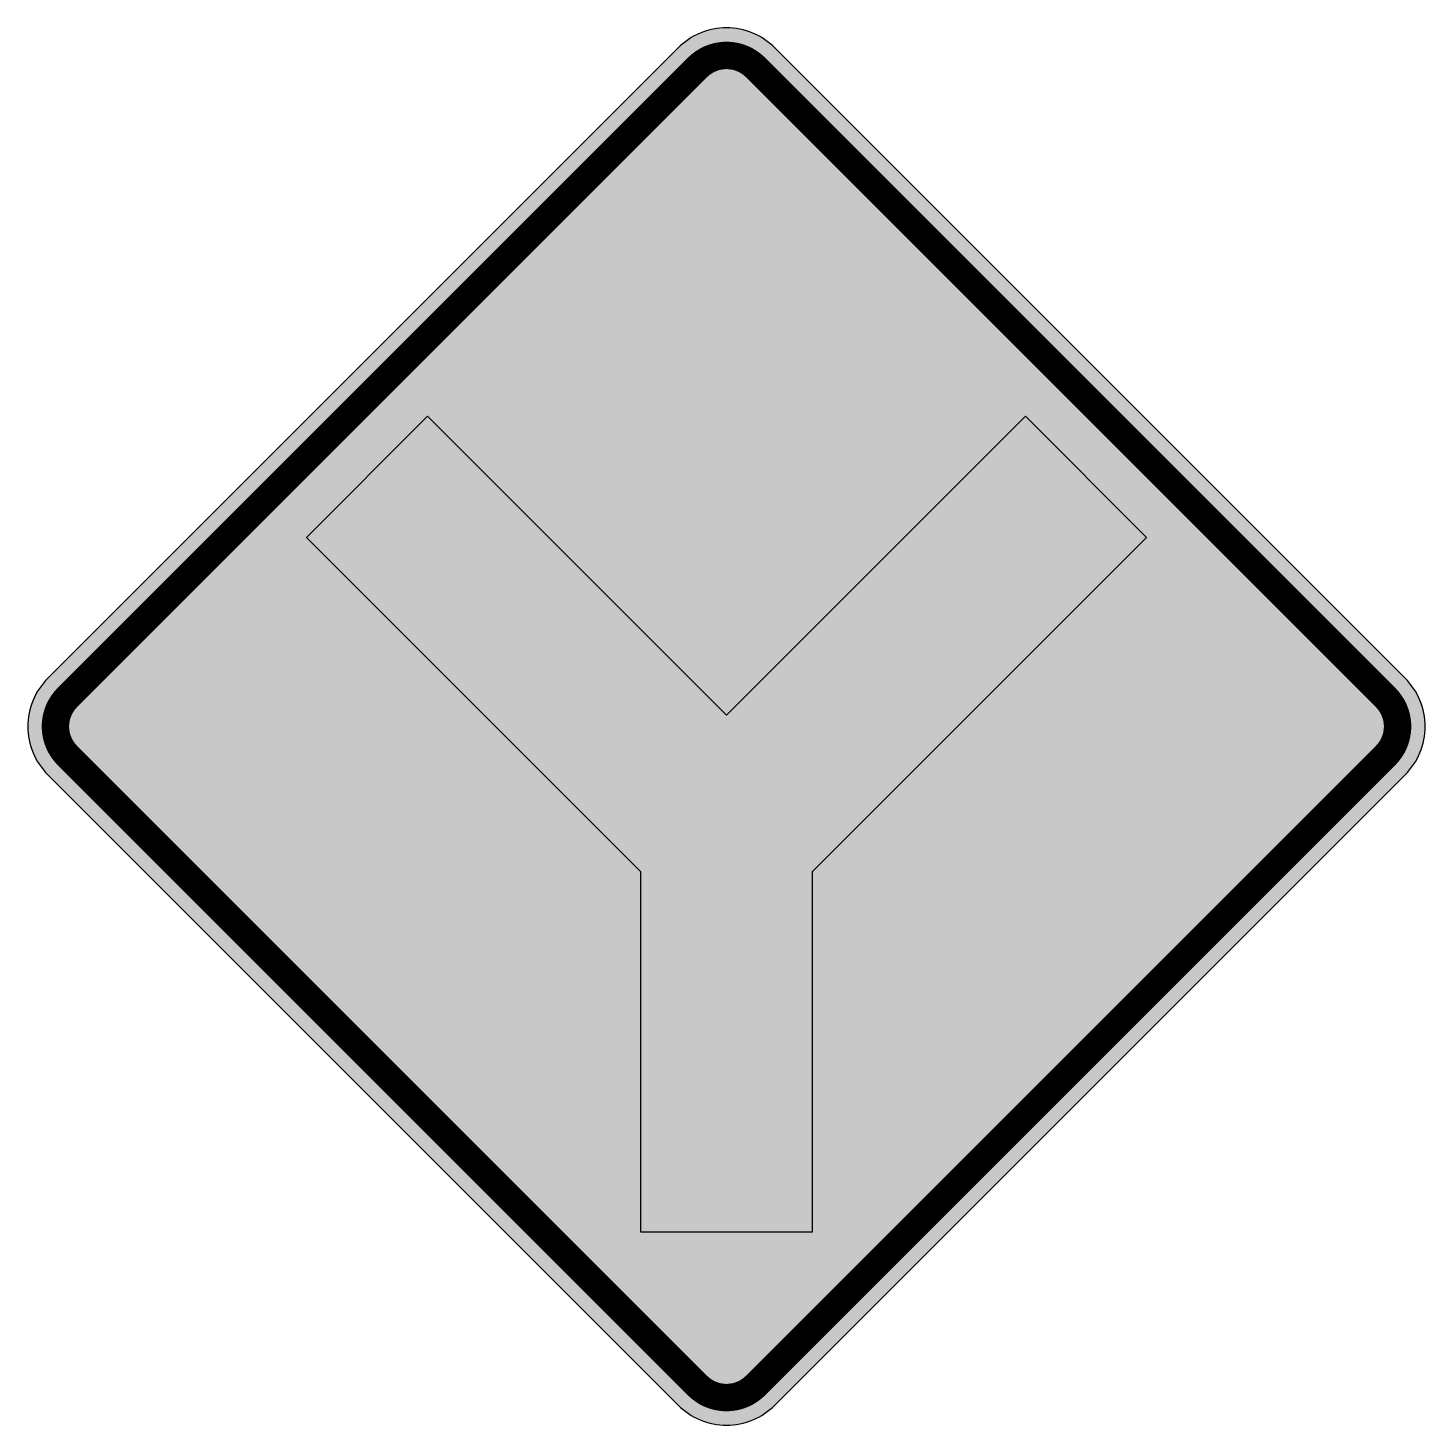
# Model space of a CAD drawing. Header units: millimetres. Extents: x -510 to 510, y -510 to 510.
import ezdxf

# ---------------------------------------------------------------- set-up
doc = ezdxf.new("R2010")
doc.units = ezdxf.units.MM
doc.header["$LTSCALE"] = 10
doc.header["$MEASUREMENT"] = 0
doc.layers.get('0').update_dxf_attribs({"linetype": 'CONTINUOUS'})

msp = doc.modelspace()

# ---------------------------------------------------------------- hatches: boundary and pattern name
h = msp.add_hatch(color=50)
h.dxf.hatch_style = 1
edge = h.paths.add_edge_path()
edge.add_line((35.4, -495), (495, -35.4))
edge.add_arc((459.6, 0), 50, 315, 405)
edge.add_line((495, 35.4), (35.4, 495))
edge.add_arc((0, 459.6), 50, 45, 135)
edge.add_line((-35.4, 495), (-495, 35.4))
edge.add_arc((-459.6, 0), 50, 135, 225)
edge.add_line((-495, -35.4), (-35.4, -495))
edge.add_arc((0, -459.6), 50, 225, 315)
h = msp.add_hatch(color=256)
h.dxf.hatch_style = 1
h.paths.add_polyline_path([(-62.5, -369), (-62.5, -106), (-306.5, 138), (-218.1, 226.4), (0, 8.3), (218.1, 226.4), (306.5, 138), (62.5, -106), (62.5, -369)])

# ---------------------------------------------------------------- linework, layer by layer
at = {"color": 50, "flags": 128}
msp.add_lwpolyline([(35.4, -495), (495, -35.4, 0.414214), (495, 35.4), (35.4, 495, 0.414214), (-35.4, 495), (-495, 35.4, 0.414214), (-495, -35.4), (-35.4, -495, 0.414214)], format="xyb", close=True, dxfattribs=at)
at = {"const_width": 20, "flags": 128}
msp.add_lwpolyline([(21.2, -480.8), (480.8, -21.2, 0.414214), (480.8, 21.2), (21.2, 480.8, 0.414214), (-21.2, 480.8), (-480.8, 21.2, 0.414214), (-480.8, -21.2), (-21.2, -480.8, 0.414214), (21.2, -480.8, 0.414214)], format="xyb", dxfattribs=at)
msp.add_lwpolyline([(-62.5, -369), (-62.5, -106), (-306.5, 138), (-218.1, 226.4), (0, 8.3), (218.1, 226.4), (306.5, 138), (62.5, -106), (62.5, -369)], close=True)

doc.saveas('drawing.dxf')
